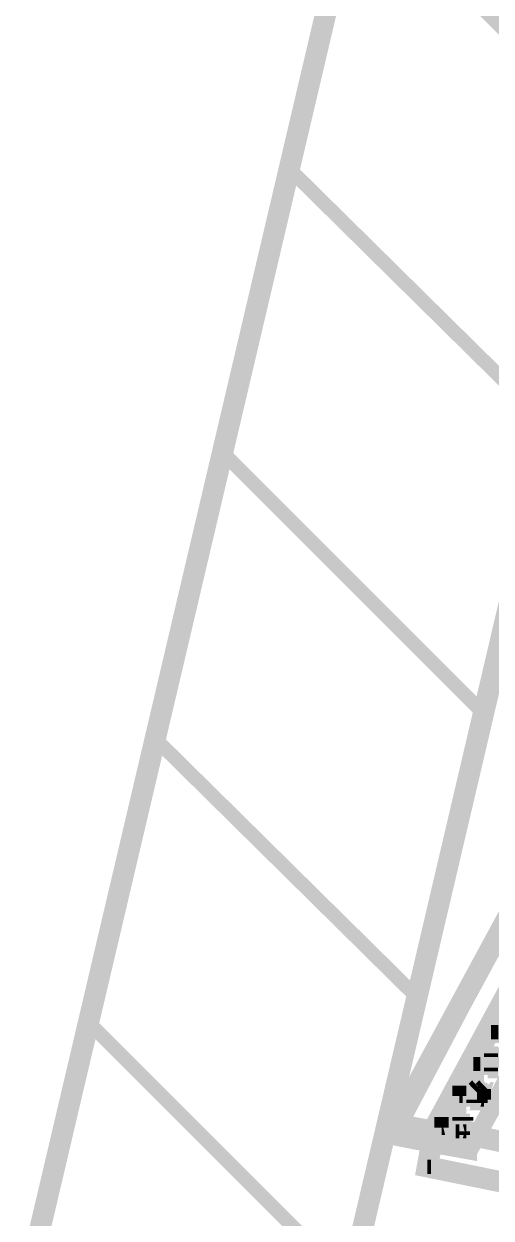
# Model space of a CAD drawing. Extents: x 0.1 to 11.6, y 0.3 to 16.2.
# Drawn here: x 7.98 to 8.2, y 12.494 to 13.057 of the extents above; entities that cross this region are included whole.
import ezdxf

# ---------------------------------------------------------------- set-up
doc = ezdxf.new("R2010")
doc.units = 0
doc.header["$MEASUREMENT"] = 0

msp = doc.modelspace()

# ---------------------------------------------------------------- linework, layer by layer
at = {"color": 0}
for points, const_width in [([(9.91835, 12.2217), (9.91835, 14.365), (9.16, 14.365), (9.16, 13.995), (8.34169, 13.995), (7.97, 12.415), (7.57167, 12.375), (7.57167, 11.8117), (7.97, 11.7717), (8.34169, 10.19), (9.16, 10.19), (9.16, 9.82167), (9.91835, 9.82167), (9.91835, 11.9633)], 0.01), ([(8.09, 12.2783), (8.45833, 13.8483)], 0.01), ([(8.25999, 13), (8.13667, 13.1233)], 0.006667), ([(8.22835, 12.8666), (8.10499, 12.9883)], 0.006667), ([(8.19667, 12.7317), (8.07335, 12.855)], 0.006667), ([(8.16499, 12.5983), (8.04167, 12.72)], 0.006667), ([(8.155, 12.5384), (8.22, 12.6583), (8.23665, 12.6533)], 0.01), ([(8.28836, 12.5633), (8.26335, 12.5183), (8.17333, 12.5367), (8.23833, 12.6567), (8.31, 12.6417)], 0.01), ([(8.155, 12.5333), (8.21832, 12.6533)], 0.006667), ([(8.17333, 12.535), (8.23665, 12.6533)], 0.006667), ([(8.17165, 12.53), (8.23665, 12.6483)], 0.006667), ([(8.25499, 12.65), (8.25499, 12.645), (8.19, 12.5267), (8.25499, 12.645)], 0.006667), ([(8.25499, 12.65), (8.19168, 12.5317)], 0.006667), ([(8.23665, 12.6467), (8.17165, 12.5283), (8.17165, 12.53)], 0.006667), ([(8.19, 12.525), (8.25499, 12.6433), (8.25499, 12.645)], 0.006667), ([(8.13336, 12.4633), (8.00999, 12.5866)], 0.006667), ([(8.20167, 12.5866), (8.19997, 12.5817)], 0.006667), ([(8.20167, 12.5817), (8.20335, 12.5866), (8.21164, 12.585)], 0.006667), ([(8.20167, 12.5817), (8.20335, 12.5866), (8.20167, 12.5866), (8.20335, 12.5866)], 0.006667), ([(8.20335, 12.5817), (8.20167, 12.5817), (8.19997, 12.5817), (8.20167, 12.5817)], 0.006667), ([(8.21164, 12.58), (8.20167, 12.5817)], 0.006667), ([(8.20167, 12.5817), (8.21164, 12.58)], 0.006667), ([(8.19336, 12.5717), (8.19168, 12.5667)], 0.006667), ([(8.19336, 12.5667), (8.19499, 12.5717), (8.19336, 12.5717), (8.19499, 12.5717)], 0.006667), ([(8.19499, 12.5667), (8.19499, 12.5717), (8.20503, 12.57)], 0.006667), ([(8.20335, 12.565), (8.20335, 12.57), (8.19499, 12.5717)], 0.006667), ([(8.19997, 12.5717), (8.19997, 12.57)], 0.006667), ([(8.19336, 12.5667), (8.19168, 12.5667), (8.19336, 12.5667), (8.19499, 12.5667)], 0.006667), ([(8.20335, 12.565), (8.19336, 12.5667)], 0.006667), ([(8.19499, 12.5667), (8.20335, 12.565)], 0.006667), ([(8.19997, 12.565), (8.19997, 12.5633)], 0.006667), ([(8.185, 12.5517), (8.18668, 12.5566), (8.185, 12.5566), (8.18668, 12.5566)], 0.006667), ([(8.185, 12.5566), (8.185, 12.5517)], 0.006667), ([(8.19499, 12.55), (8.185, 12.5517)], 0.006667), ([(8.185, 12.5517), (8.18668, 12.5517)], 0.006667), ([(8.18668, 12.5517), (8.18668, 12.5566), (8.19667, 12.555)], 0.006667), ([(8.19499, 12.55), (8.19499, 12.555), (8.18668, 12.5566)], 0.006667), ([(8.18668, 12.5517), (8.19499, 12.55)], 0.006667), ([(8.19336, 12.5566), (8.19168, 12.555)], 0.006667), ([(8.19499, 12.555), (8.19667, 12.5566)], 0.006667), ([(8.19499, 12.55), (8.19667, 12.555), (8.19499, 12.555)], 0.006667), ([(8.19667, 12.55), (8.19667, 12.555)], 0.006667), ([(8.19168, 12.55), (8.19168, 12.5483)], 0.006667), ([(8.19499, 12.5483), (8.19499, 12.55)], 0.006667), ([(8.17165, 12.53), (8.155, 12.5333), (8.155, 12.5384), (8.17333, 12.535)], 0.01), ([(8.17833, 12.5367), (8.17833, 12.5417), (8.17665, 12.5417), (8.17833, 12.5417), (8.17833, 12.5433), (8.17833, 12.5417)], 0.006667), ([(8.17665, 12.5417), (8.17665, 12.5367)], 0.006667), ([(8.17833, 12.5367), (8.17833, 12.5417), (8.18832, 12.54)], 0.006667), ([(8.18668, 12.535), (8.18668, 12.54), (8.17833, 12.5417)], 0.006667), ([(8.185, 12.5417), (8.185, 12.54)], 0.006667), ([(8.18832, 12.54), (8.18832, 12.5417)], 0.006667), ([(8.25999, 12.5), (8.16997, 12.5183), (8.17333, 12.5367)], 0.01), ([(8.16997, 12.5183), (8.17333, 12.535)], 0.006667), ([(8.19168, 12.5317), (8.17333, 12.535)], 0.006667), ([(8.26167, 12.5167), (8.17333, 12.535)], 0.006667), ([(8.18668, 12.535), (8.17833, 12.5367)], 0.006667), ([(8.17833, 12.5367), (8.18668, 12.535)], 0.006667), ([(8.18332, 12.535), (8.185, 12.535)], 0.006667), ([(8.18668, 12.535), (8.18832, 12.54), (8.19, 12.54), (8.18832, 12.54), (8.18668, 12.54)], 0.006667), ([(8.18668, 12.5333), (8.18668, 12.535)], 0.006667), ([(8.18832, 12.535), (8.19, 12.54)], 0.006667), ([(8.19168, 12.5317), (8.19, 12.5267), (8.17165, 12.53)], 0.006667), ([(8.19, 12.5267), (8.17165, 12.53)], 0.006667), ([(8.17165, 12.5283), (8.19, 12.525), (8.19, 12.5267)], 0.006667), ([(8.16997, 12.5183), (8.25836, 12.5), (8.26167, 12.5167)], 0.006667), ([(8.16997, 12.5183), (8.17165, 12.5183)], 0.006667)]:
    msp.add_lwpolyline(points, dxfattribs=dict(at, const_width=const_width))
for points, const_width in [([(8.21001, 12.5866), (8.21164, 12.5866), (8.21001, 12.5883), (8.20833, 12.5883), (8.20833, 12.5866), (8.21001, 12.5866)], 0.01), ([(8.20167, 12.5717), (8.20335, 12.5717), (8.20335, 12.5733), (8.20167, 12.5733), (8.19997, 12.5717), (8.20167, 12.5717)], 0.01), ([(8.20167, 12.5717), (8.20335, 12.57), (8.20167, 12.57), (8.19997, 12.57), (8.19997, 12.5717), (8.20167, 12.5717)], 0.006667), ([(8.20167, 12.565), (8.20335, 12.565), (8.20167, 12.565), (8.19997, 12.565), (8.19997, 12.5667), (8.20167, 12.5667), (8.20167, 12.565)], 0.006667), ([(8.20167, 12.565), (8.19997, 12.565), (8.19997, 12.5633), (8.20167, 12.5633), (8.20335, 12.5633), (8.20167, 12.5633), (8.20167, 12.565)], 0.006667), ([(8.19336, 12.5566), (8.19499, 12.5566), (8.19667, 12.5566), (8.19499, 12.5566), (8.19499, 12.5583), (8.19336, 12.5583), (8.19336, 12.5566)], 0.01), ([(8.19499, 12.5566), (8.19499, 12.555), (8.19336, 12.555), (8.19168, 12.555), (8.19336, 12.5566), (8.19499, 12.5566)], 0.006667), ([(8.19336, 12.55), (8.19499, 12.55), (8.19336, 12.55), (8.19168, 12.55), (8.19168, 12.5517), (8.19336, 12.5517), (8.19336, 12.55)], 0.006667), ([(8.19336, 12.55), (8.19499, 12.5483), (8.19336, 12.5483), (8.19168, 12.5483), (8.19168, 12.55), (8.19336, 12.55)], 0.006667), ([(8.19499, 12.55), (8.19667, 12.55), (8.19499, 12.55)], 0.006667), ([(8.18668, 12.5417), (8.18832, 12.5417), (8.18668, 12.5417), (8.18668, 12.5433), (8.185, 12.5433), (8.185, 12.5417), (8.18668, 12.5417)], 0.01), ([(8.18668, 12.5417), (8.18668, 12.54), (8.18832, 12.54), (8.18668, 12.54), (8.185, 12.54), (8.185, 12.5417), (8.18668, 12.5417)], 0.006667), ([(8.17833, 12.5367), (8.17665, 12.5367), (8.17833, 12.5367)], 0.006667), ([(8.185, 12.535), (8.18668, 12.535), (8.185, 12.535), (8.18332, 12.535), (8.18332, 12.5367), (8.185, 12.5367), (8.185, 12.535)], 0.006667), ([(8.185, 12.535), (8.18668, 12.535), (8.18668, 12.5333), (8.185, 12.5333), (8.18332, 12.5333), (8.18332, 12.535), (8.185, 12.535)], 0.006667), ([(8.18668, 12.535), (8.18832, 12.535), (8.18668, 12.535)], 0.006667)]:
    msp.add_lwpolyline(points, close=True, dxfattribs=dict(at, const_width=const_width))

doc.saveas('drawing.dxf')
